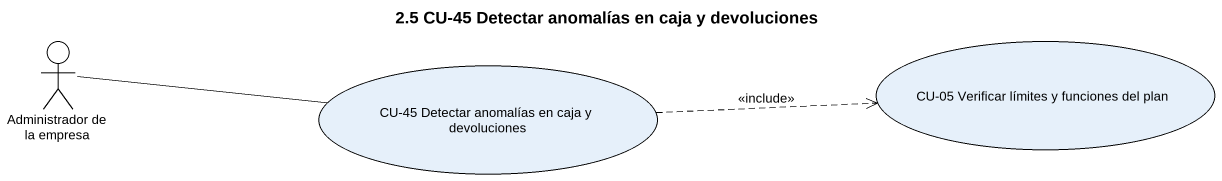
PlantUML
@startuml
title 2.5 CU-45 Detectar anomalías en caja y devoluciones
actor "Administrador de la empresa" as Administrador_de_la_empresa
usecase "CU-05 Verificar límites y funciones del plan" as CU_05_Verificar_límites_y
usecase "CU-45 Detectar anomalías en caja y devoluciones" as CU_45_Detectar_anomalías_en
Administrador_de_la_empresa -right- CU_45_Detectar_anomalías_en
CU_45_Detectar_anomalías_en .right.> CU_05_Verificar_límites_y : <<include>>
@enduml
